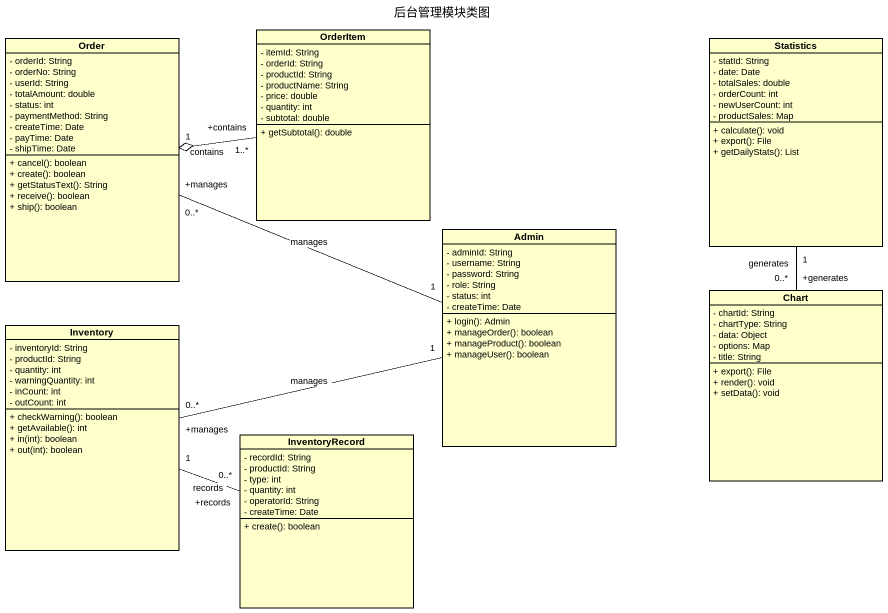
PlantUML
@startuml
title 后台管理模块类图
hide circle
hide empty members
skinparam classAttributeIconSize 0
class OrderItem {
  - itemId: String
  - orderId: String
  - productId: String
  - productName: String
  - price: double
  - quantity: int
  - subtotal: double
  + getSubtotal(): double
}
class Order {
  - orderId: String
  - orderNo: String
  - userId: String
  - totalAmount: double
  - status: int
  - paymentMethod: String
  - createTime: Date
  - payTime: Date
  - shipTime: Date
  + cancel(): boolean
  + create(): boolean
  + getStatusText(): String
  + receive(): boolean
  + ship(): boolean
}
class Statistics {
  - statId: String
  - date: Date
  - totalSales: double
  - orderCount: int
  - newUserCount: int
  - productSales: Map
  + calculate(): void
  + export(): File
  + getDailyStats(): List
}
class Admin {
  - adminId: String
  - username: String
  - password: String
  - role: String
  - status: int
  - createTime: Date
  + login(): Admin
  + manageOrder(): boolean
  + manageProduct(): boolean
  + manageUser(): boolean
}
class Chart {
  - chartId: String
  - chartType: String
  - data: Object
  - options: Map
  - title: String
  + export(): File
  + render(): void
  + setData(): void
}
class Inventory {
  - inventoryId: String
  - productId: String
  - quantity: int
  - warningQuantity: int
  - inCount: int
  - outCount: int
  + checkWarning(): boolean
  + getAvailable(): int
  + in(int): boolean
  + out(int): boolean
}
class InventoryRecord {
  - recordId: String
  - productId: String
  - type: int
  - quantity: int
  - operatorId: String
  - createTime: Date
  + create(): boolean
}
Order "1" o-right- "+contains\n1..*" OrderItem : contains
Statistics "1" -- "+generates\n0..*" Chart : generates
Admin "1" -left- "+manages\n0..*" Order : manages
Admin "1" -left- "+manages\n0..*" Inventory : manages
Inventory "1" -right- "+records\n0..*" InventoryRecord : records
@enduml
